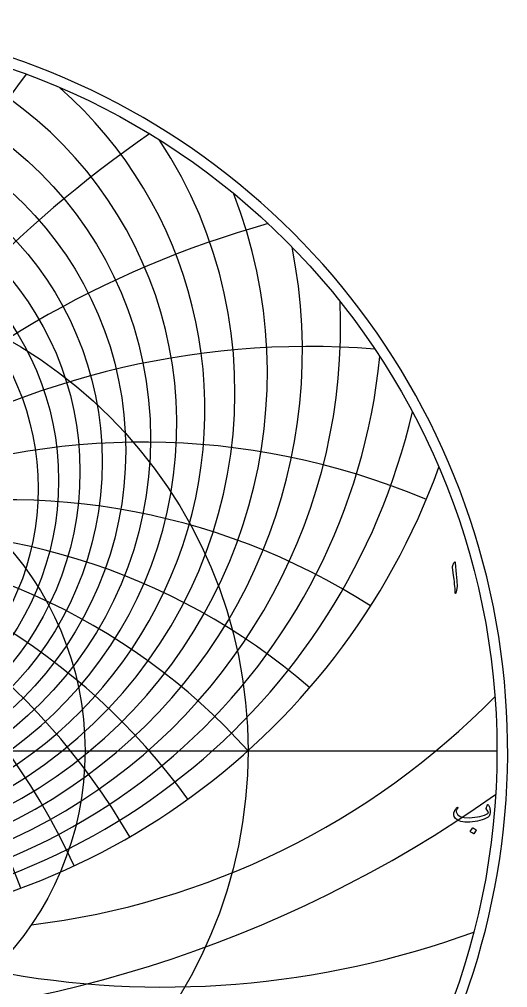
# Model space of a CAD drawing. Header units: millimetres. Extents: x -84 to 84, y -84 to 86.
# Drawn here: x 27.8 to 83.6, y -27.1 to 83.5 of the extents above; entities that cross this region are included whole.
import ezdxf

# ---------------------------------------------------------------- set-up
doc = ezdxf.new("R2010")
doc.units = ezdxf.units.MM
for name, color, linetype in [('CUT_OUTER', 1, 'Continuous'), ('ENGRAVE', 7, 'Continuous'), ('ENGRAVE_FINE', 8, 'Continuous'), ('TEXT', 5, 'Continuous')]:
    doc.layers.add(name, color=color, linetype=linetype)

msp = doc.modelspace()

# ---------------------------------------------------------------- linework, layer by layer
at = {"layer": 'CUT_OUTER'}
msp.add_arc((-0.0002, -0.0002), 83.5724, 151.523247, 87.803747, dxfattribs=at)
at = {"layer": 'ENGRAVE'}
msp.add_lwpolyline([(-82.35, 0), (82.35, 0)], dxfattribs=at)
for centre, radius in [((0, 0), 82.35), ((0, 34.2644), 39.9301), ((0, 0), 53.9054), ((0, 0), 35.2859)]:
    msp.add_circle(centre, radius, dxfattribs=at)
for centre, radius, start, end in [((0, 43.17), 56.1115, 158.578774, 21.421226), ((0, 59.8681), 80.5604, 199.959035, 340.040965), ((0, -48.5367), 72.5369, 42, 138), ((0, -48.5367), 72.5369, 42, 138), ((18.4387, 68.8141), 89.3373, 276.888696, 315.464274), ((44.2224, 76.5954), 103.5774, 259.171247, 290.03171)]:
    msp.add_arc(centre, radius, start, end, dxfattribs=at)
at = {"layer": 'ENGRAVE_FINE'}
for centre, radius in [((0, 35.6681), 42.7648), ((0, 33.0042), 37.2467), ((0, 31.8713), 34.6964), ((0, 30.8518), 32.2634), ((0, 29.934), 29.934)]:
    msp.add_circle(centre, radius, dxfattribs=at)
for centre, radius, start, end in [((0, 37.2347), 45.7724, 104.505507, 75.494493), ((199.2936, -48.5367), 212.0838, 143.623611, 172.255615), ((199.2936, -48.5367), 212.0838, 143.623611, 172.255615), ((0, 38.9874), 48.9782, 131.44749, 48.55251), ((0, 40.9545), 52.4125, 146.69677, 33.30323), ((125.6376, -48.5367), 145.0738, 124.896804, 168.254866), ((125.6376, -48.5367), 145.0738, 124.896804, 168.254866), ((86.4461, -48.5367), 112.8474, 105.542439, 164.092802), ((86.4461, -48.5367), 112.8474, 105.542439, 164.092802), ((0, 45.6757), 60.1196, 168.649585, 11.350415), ((0, 48.5238), 64.4913, 177.547342, 2.452658), ((-60.8657, -48.5367), 94.6902, 20.296793, 94.565762), ((-60.8657, -48.5367), 94.6902, 20.296793, 94.565762), ((60.8657, -48.5367), 94.6902, 85.434238, 159.703207), ((60.8657, -48.5367), 94.6902, 85.434238, 159.703207), ((0, 51.7793), 69.2943, 185.608142, 354.391858), ((0, 55.5252), 74.6141, 193.034463, 346.965537), ((-41.8792, -48.5367), 83.7584, 24.992282, 112.762358), ((-41.8792, -48.5367), 83.7584, 24.992282, 112.762358), ((41.8792, -48.5367), 83.7584, 67.237642, 155.007718), ((41.8792, -48.5367), 83.7584, 67.237642, 155.007718), ((-26.4013, -48.5367), 77.1922, 30.089288, 122.535602), ((-26.4013, -48.5367), 77.1922, 30.089288, 122.535602), ((26.4013, -48.5367), 77.1922, 57.464398, 149.910712), ((26.4013, -48.5367), 77.1922, 57.464398, 149.910712), ((-12.7902, -48.5367), 73.6559, 35.707517, 130.834526), ((-12.7902, -48.5367), 73.6559, 35.707517, 130.834526), ((12.7902, -48.5367), 73.6559, 49.165474, 144.292483), ((12.7902, -48.5367), 73.6559, 49.165474, 144.292483), ((0, 111.2414), 142.3637, 234.73332, 305.26668)]:
    msp.add_arc(centre, radius, start, end, dxfattribs=at)
at = {"layer": 'TEXT'}
for points in [[(77.439, 21.4403), (77.4887, 21.5365), (77.5286, 21.5702), (77.5588, 21.5416), (77.5793, 21.4507), (77.6988, 20.178), (77.7699, 19.3968), (77.7858, 18.7728), (77.7465, 18.3059), (77.652, 17.9962), (77.6348, 17.9708), (77.6195, 17.9572), (77.6062, 17.9553), (77.5949, 17.965), (77.5858, 17.9803), (77.5793, 18.0001), (77.5754, 18.0244), (77.5741, 18.0533), (77.5741, 18.2783), (77.5637, 18.517), (77.5429, 18.7692), (77.5117, 19.0351), (77.5049, 19.1046), (77.4845, 19.2923), (77.4504, 19.5981), (77.4027, 20.0222), (77.2884, 20.9624), (77.2858, 21.0124), (77.2884, 21.0585), (77.2962, 21.1007), (77.3091, 21.139)], [(81.3553, -6.1859), (81.3902, -6.2297), (81.4222, -6.2781), (81.4513, -6.331), (81.4774, -6.3885), (81.5006, -6.4502), (81.5209, -6.5158), (81.5383, -6.5852), (81.5527, -6.6586), (81.5715, -6.806), (81.5761, -6.9521), (81.5663, -7.0969), (81.5423, -7.2404), (81.506, -7.3684), (81.4592, -7.4716), (81.4021, -7.5502), (81.3345, -7.6041), (81.1202, -7.7174), (80.893, -7.8184), (80.6527, -7.907), (80.3995, -7.9833), (80.1332, -8.0466), (79.854, -8.0963), (79.5618, -8.1323), (79.2566, -8.1547), (78.6845, -8.1489), (78.215, -8.069), (77.8481, -7.9151), (77.5839, -7.6872), (77.4754, -7.5089), (77.4254, -7.3171), (77.4339, -7.1115), (77.5007, -6.8924), (77.5233, -6.8451), (77.5494, -6.7969), (77.5791, -6.7477), (77.6124, -6.6976), (77.6493, -6.6464), (77.6897, -6.5943), (77.7337, -6.5412), (77.7813, -6.4872), (77.7972, -6.4719), (77.8137, -6.4625), (77.8309, -6.4589), (77.8488, -6.4612), (77.8608, -6.4657), (77.8709, -6.4742), (77.879, -6.4865), (77.8852, -6.5028), (77.8881, -6.518), (77.8865, -6.5326), (77.8803, -6.5466), (77.8696, -6.5599), (77.8251, -6.6128), (77.7852, -6.6677), (77.7498, -6.7245), (77.7189, -6.7833), (77.6978, -6.8395), (77.6865, -6.8937), (77.6848, -6.9459), (77.6929, -6.9963), (77.8553, -7.2901), (78.1605, -7.4963), (78.6085, -7.6148), (79.1995, -7.6456), (79.5243, -7.6331), (79.8339, -7.606), (80.1282, -7.5643), (80.4073, -7.508), (80.6714, -7.437), (80.9209, -7.3515), (81.1558, -7.2513), (81.3761, -7.1365), (81.3547, -7.0294), (81.306, -6.9106), (81.23, -6.78), (81.1267, -6.6378), (81.1235, -6.6242), (81.1241, -6.5989), (81.1287, -6.5619), (81.1371, -6.5132), (81.1394, -6.5083), (81.141, -6.5041), (81.142, -6.5005), (81.1423, -6.4976), (81.1592, -6.4313), (81.1839, -6.3573), (81.2163, -6.2755), (81.2566, -6.1859), (81.2745, -6.1586), (81.2969, -6.1495), (81.3238, -6.1586), (81.3553, -6.1859)], [(79.5423, -8.8301), (79.5488, -8.8236), (79.5579, -8.8197), (79.5696, -8.8184), (79.5839, -8.8197), (79.6848, -8.8606), (79.78, -8.9106), (79.8693, -8.9697), (79.9527, -9.0378), (79.9608, -9.0482), (79.9644, -9.0586), (79.9634, -9.069), (79.9579, -9.0794), (79.7137, -9.4742), (79.7046, -9.4836), (79.693, -9.4859), (79.6787, -9.481), (79.6618, -9.469), (79.6472, -9.4586), (79.6241, -9.443), (79.5926, -9.4223), (79.5527, -9.3963), (79.5037, -9.3651), (79.4449, -9.3288), (79.3764, -9.2872), (79.2982, -9.2404), (79.2878, -9.2327), (79.2826, -9.2249), (79.2826, -9.2171), (79.2878, -9.2093)]]:
    msp.add_lwpolyline(points, close=True, dxfattribs=at)

doc.saveas('drawing.dxf')
